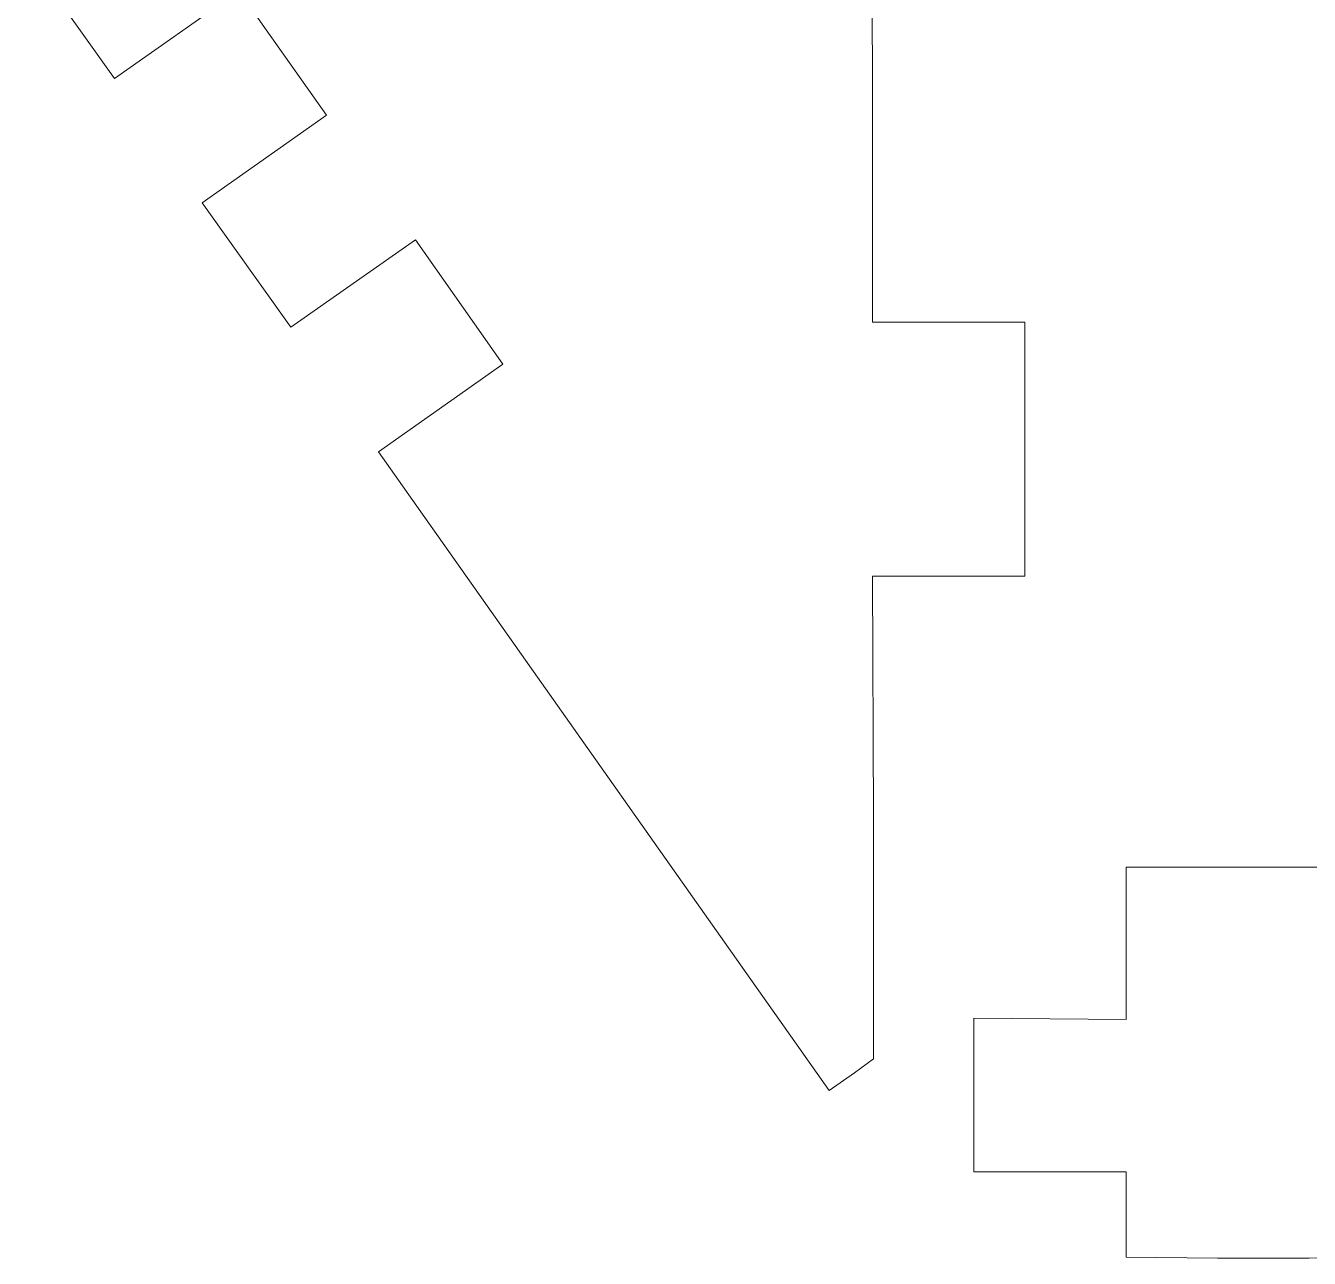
# Model space of a CAD drawing. Header units: centimetres. Extents: x -23.7 to 23.7, y -11.9 to 11.9.
# Drawn here: x -3.111 to 0.288, y 5.388 to 8.65 of the extents above; entities that cross this region are included whole.
import ezdxf

# ---------------------------------------------------------------- set-up
doc = ezdxf.new("R2010")
doc.units = ezdxf.units.CM
doc.header["$MEASUREMENT"] = 0
doc.layers.add('layer 1', color=7, linetype='Continuous')

msp = doc.modelspace()

# ---------------------------------------------------------------- linework, layer by layer
at = {"layer": 'layer 1', "color": 250, "lineweight": 9}
for points, knots in [([(-0.86891, 7.19328), (-0.86891, 7.19328), (-0.86555, 6.55462), (-0.86555, 6.55462), (-0.86555, 6.55462), (-0.86555, 6.55462), (-0.86555, 5.91597), (-0.86555, 5.91597), (-0.86555, 5.91597), (-0.86555, 5.91597), (-0.91598, 5.87899), (-0.91598, 5.87899), (-0.91598, 5.87899), (-0.91598, 5.87899), (-0.98319, 5.83193), (-0.98319, 5.83193), (-0.98319, 5.83193), (-0.98319, 5.83193), (-2.17647, 7.52268), (-2.17647, 7.52268), (-2.17647, 7.52268), (-2.17647, 7.52268), (-1.84706, 7.75462), (-1.84706, 7.75462), (-1.84706, 7.75462), (-1.84706, 7.75462), (-2.07899, 8.08402), (-2.07899, 8.08402), (-2.07899, 8.08402), (-2.07899, 8.08402), (-2.4084, 7.8521), (-2.4084, 7.8521), (-2.4084, 7.8521), (-2.4084, 7.8521), (-2.6437, 8.18151), (-2.6437, 8.18151), (-2.6437, 8.18151), (-2.6437, 8.18151), (-2.3143, 8.41345), (-2.3143, 8.41345), (-2.3143, 8.41345), (-2.3143, 8.41345), (-2.54622, 8.74286), (-2.54622, 8.74286), (-2.54622, 8.74286), (-2.54622, 8.74286), (-2.87563, 8.51091), (-2.87563, 8.51091), (-2.87563, 8.51091), (-2.87563, 8.51091), (-3.11092, 8.84034), (-3.11092, 8.84034), (-3.11092, 8.84034), (-3.11092, 8.84034), (-1.46052, 10.00672), (-1.46052, 10.00672), (-1.46052, 10.00672), (-1.46052, 10.00672), (-1.22858, 9.67731), (-1.22858, 9.67731), (-1.22858, 9.67731), (-1.22858, 9.67731), (-1.55798, 9.44538), (-1.55798, 9.44538), (-1.55798, 9.44538), (-1.55798, 9.44538), (-1.32605, 9.11597), (-1.32605, 9.11597), (-1.32605, 9.11597), (-1.32605, 9.11597), (-0.99664, 9.3479), (-0.99664, 9.3479), (-0.99664, 9.3479), (-0.99664, 9.3479), (-0.87227, 9.16975), (-0.87227, 9.16975), (-0.87227, 9.16975), (-0.87227, 9.16975), (-0.87227, 9.16975), (-0.87227, 9.16975), (-0.87227, 9.16975), (-0.87227, 9.16975), (-0.86891, 8.51765), (-0.86891, 8.51765), (-0.86891, 8.51765), (-0.86891, 8.51765), (-0.86891, 7.86555), (-0.86891, 7.86555), (-0.86891, 7.86555), (-0.86891, 7.86555), (-0.46555, 7.86555), (-0.46555, 7.86555), (-0.46555, 7.86555), (-0.46555, 7.86555), (-0.46555, 7.19328), (-0.46555, 7.19328), (-0.46555, 7.19328), (-0.46555, 7.19328), (-0.86891, 7.19328), (-0.86891, 7.19328)], [0, 0, 0, 0, 0.0384615, 0.0384615, 0.0384615, 0.0384615, 0.0769231, 0.0769231, 0.0769231, 0.0769231, 0.1153846, 0.1153846, 0.1153846, 0.1153846, 0.1538462, 0.1538462, 0.1538462, 0.1538462, 0.1923077, 0.1923077, 0.1923077, 0.1923077, 0.2307692, 0.2307692, 0.2307692, 0.2307692, 0.2692308, 0.2692308, 0.2692308, 0.2692308, 0.3076923, 0.3076923, 0.3076923, 0.3076923, 0.3461538, 0.3461538, 0.3461538, 0.3461538, 0.3846154, 0.3846154, 0.3846154, 0.3846154, 0.4230769, 0.4230769, 0.4230769, 0.4230769, 0.4615385, 0.4615385, 0.4615385, 0.4615385, 0.5, 0.5, 0.5, 0.5, 0.5384615, 0.5384615, 0.5384615, 0.5384615, 0.5769231, 0.5769231, 0.5769231, 0.5769231, 0.6153846, 0.6153846, 0.6153846, 0.6153846, 0.6538462, 0.6538462, 0.6538462, 0.6538462, 0.6923077, 0.6923077, 0.6923077, 0.6923077, 0.7307692, 0.7307692, 0.7307692, 0.7307692, 0.7692308, 0.7692308, 0.7692308, 0.7692308, 0.8076923, 0.8076923, 0.8076923, 0.8076923, 0.8461538, 0.8461538, 0.8461538, 0.8461538, 0.8846154, 0.8846154, 0.8846154, 0.8846154, 0.9230769, 0.9230769, 0.9230769, 0.9230769, 1, 1, 1, 1]), ([(1.01345, 5.38822), (1.01345, 5.38822), (1.01345, 5.61681), (1.01345, 5.61681), (1.01345, 5.61681), (1.01345, 5.61681), (1.41679, 5.61681), (1.41679, 5.61681), (1.41679, 5.61681), (1.41679, 5.61681), (1.41679, 6.02017), (1.41679, 6.02017), (1.41679, 6.02017), (1.41679, 6.02017), (1.01345, 6.02017), (1.01345, 6.02017), (1.01345, 6.02017), (1.01345, 6.02017), (1.01345, 6.42353), (1.01345, 6.42353), (1.01345, 6.42353), (1.01345, 6.42353), (-0.19664, 6.42353), (-0.19664, 6.42353), (-0.19664, 6.42353), (-0.19664, 6.42353), (-0.19664, 6.02017), (-0.19664, 6.02017), (-0.19664, 6.02017), (-0.19664, 6.02017), (-0.60001, 6.02353), (-0.60001, 6.02353), (-0.60001, 6.02353), (-0.60001, 6.02353), (-0.60001, 5.61681), (-0.60001, 5.61681), (-0.60001, 5.61681), (-0.60001, 5.61681), (-0.19664, 5.61681), (-0.19664, 5.61681), (-0.19664, 5.61681), (-0.19664, 5.61681), (-0.19664, 5.3916), (-0.19664, 5.3916), (-0.19664, 5.3916), (-0.19664, 5.3916), (-0.19664, 5.3916), (-0.19664, 5.3916), (-0.19664, 5.3916), (-0.19664, 5.3916), (0.04536, 5.38822), (0.04536, 5.38822), (0.04536, 5.38822), (0.04536, 5.38822), (0.28739, 5.38822), (0.28739, 5.38822), (0.28739, 5.38822), (0.28739, 5.38822), (0.52941, 5.3916), (0.52941, 5.3916), (0.52941, 5.3916), (0.52941, 5.3916), (0.77143, 5.3916), (0.77143, 5.3916), (0.77143, 5.3916), (0.77143, 5.3916), (1.01345, 5.38822), (1.01345, 5.38822)], [0, 0, 0, 0, 0.0555556, 0.0555556, 0.0555556, 0.0555556, 0.1111111, 0.1111111, 0.1111111, 0.1111111, 0.1666667, 0.1666667, 0.1666667, 0.1666667, 0.2222222, 0.2222222, 0.2222222, 0.2222222, 0.2777778, 0.2777778, 0.2777778, 0.2777778, 0.3333333, 0.3333333, 0.3333333, 0.3333333, 0.3888889, 0.3888889, 0.3888889, 0.3888889, 0.4444444, 0.4444444, 0.4444444, 0.4444444, 0.5, 0.5, 0.5, 0.5, 0.5555556, 0.5555556, 0.5555556, 0.5555556, 0.6111111, 0.6111111, 0.6111111, 0.6111111, 0.6666667, 0.6666667, 0.6666667, 0.6666667, 0.7222222, 0.7222222, 0.7222222, 0.7222222, 0.7777778, 0.7777778, 0.7777778, 0.7777778, 0.8333333, 0.8333333, 0.8333333, 0.8333333, 0.8888889, 0.8888889, 0.8888889, 0.8888889, 1, 1, 1, 1])]:
    msp.add_open_spline(points, degree=3, knots=knots, dxfattribs=at)

doc.saveas('drawing.dxf')
